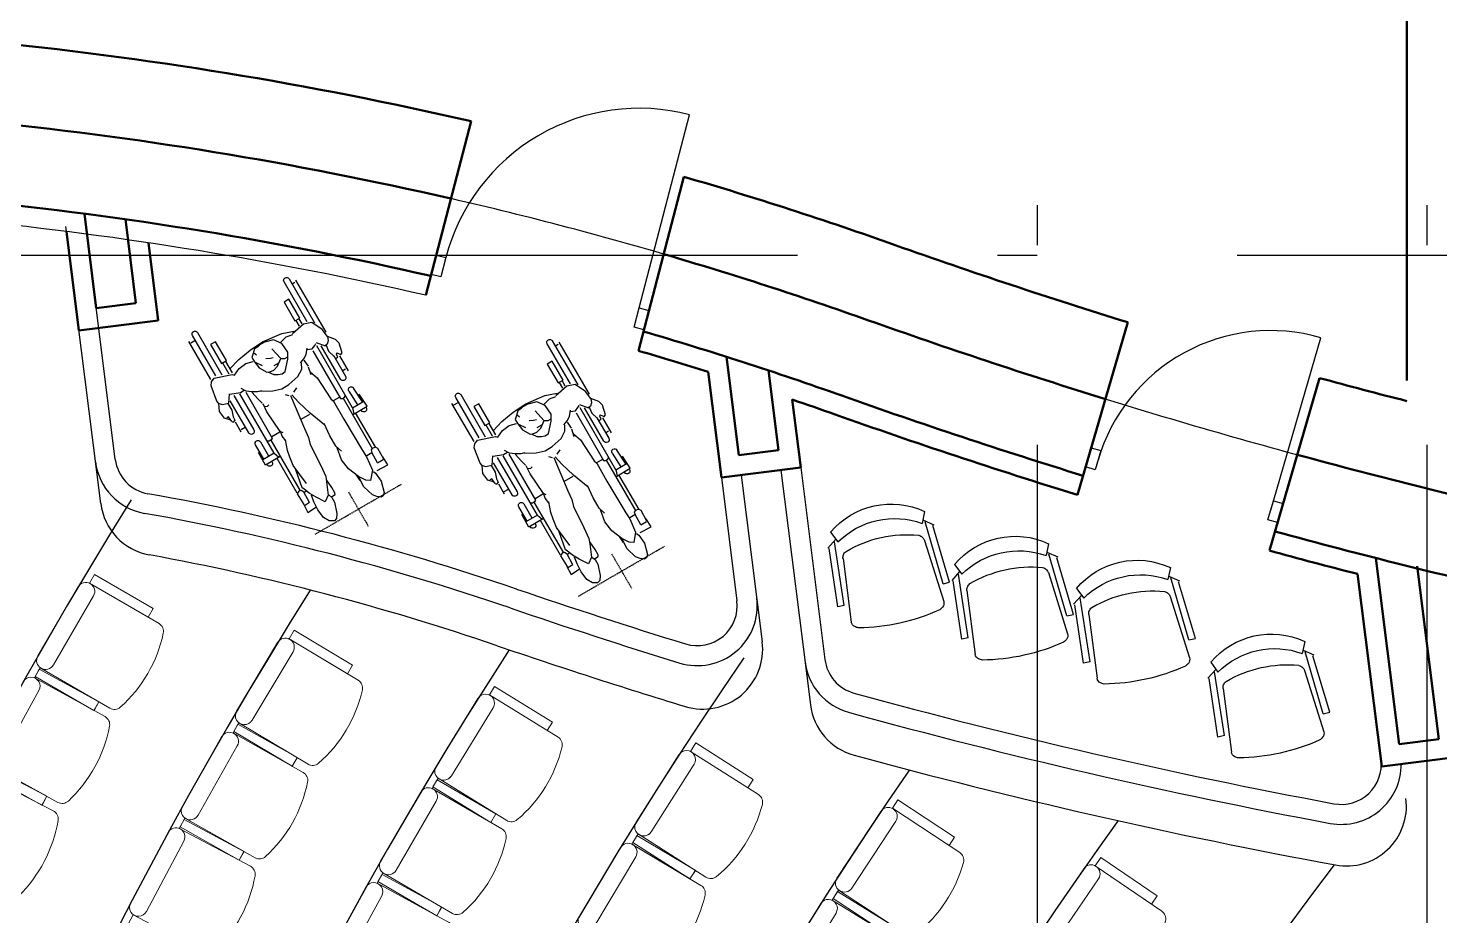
# Model space of a CAD drawing. Header units: millimetres. Extents: x 2558 to 253942, y 1343 to 186042.
# Drawn here: x 170299 to 177366, y 155435 to 159880 of the extents above; entities that cross this region are included whole.
import ezdxf

# ---------------------------------------------------------------- set-up
doc = ezdxf.new("R2010")
doc.units = ezdxf.units.MM
for name, pattern in [('DOGSL_1', [0]), ('HIDDEN2', [4.7625, 3.175, -1.5875]), ('OSY', [6200, 4000, -1000, 200, -1000])]:
    doc.linetypes.add(name, pattern=pattern)
for name, color, linetype in [('axes', 40, 'OSY'), ('DV', 70, 'Continuous'), ('F', 4, 'Continuous'), ('Furniture', 61, 'Continuous'), ('P', 3, 'Continuous'), ('SEATS PARTER 54sm', 9, 'Continuous')]:
    doc.layers.add(name, color=color, linetype=linetype)
doc.layers.add('Kolumns', color=5, linetype='Continuous', lineweight=50)
doc.layers.add('ST', color=5, linetype='Continuous', lineweight=50)

# ---------------------------------------------------------------- blocks, each defined once
blk = doc.blocks.new('90')
at = {"layer": 'DV'}
blk.add_line((50, 0), (50, -900), dxfattribs=at)
for points in [[(50, 50), (50, -50), (0, -50), (0, 50)], [(1000, 50), (1000, -50), (950, -50), (950, 50)]]:
    blk.add_lwpolyline(points, close=True, dxfattribs=at)
blk.add_arc((50, 0), 900, 270, 0, dxfattribs=at)
blk = doc.blocks.new('C430')
at = {"linetype": 'Continuous'}
for p, q in [((-129.4, 230.8), (-129.4, 261.5)), ((174.4, 204), (142.8, 247.8)), ((-129.4, -230.8), (-129.4, -261.5)), ((174.4, -204), (142.8, -247.8))]:
    blk.add_line(p, q, dxfattribs=at)
for p, q in [((-129.4, 261.5), (139.6, 242.4)), ((-129.4, 230.8), (164.5, 211.6)), ((-129.4, -230.8), (164.5, -211.6)), ((-129.4, -261.5), (139.6, -242.4))]:
    blk.add_line(p, q)
at = {"linetype": 'DOGSL_1'}
for p, q in [((82, 190.3), (-210.1, 216)), ((210.9, 219.6), (160.1, 196.8)), ((82, -190.3), (-210.1, -216)), ((210.9, -219.6), (160.1, -196.8))]:
    blk.add_line(p, q, dxfattribs=at)
for centre, radius, start, end in [((-172.9, 158.5), 76.7, 142.32138, 155.77215), ((-212, 188.7), 27.4, 86.02792, 142.32118), ((77.1, 153.9), 36.8, 56.37104, 82.25153), ((80.7, 156.6), 32.5, 24.27527, 58.99464), ((-172.9, -158.5), 76.7, 204.22785, 217.67862), ((77.1, -153.9), 36.8, 277.74847, 303.62896), ((80.7, -156.6), 32.5, 301.00536, 335.72473), ((-212, -188.7), 27.4, 217.67882, 273.97208)]:
    blk.add_arc(centre, radius, start, end, dxfattribs=at)
at = {"linetype": 'Continuous'}
for centre, radius, start, end in [((-150.4, 0), 367.6, 327.63711, 32.36289), ((-415, 0.7), 552.4, 342.00385, 17.8524)]:
    blk.add_arc(centre, radius, start, end, dxfattribs=at)
for centre, radius, start, end in [((-75.9, 0), 361.3, 322.5632, 37.43652), ((684.6, 0), 946.8, 168.42302, 191.57698)]:
    blk.add_arc(centre, radius, start, end)
blk = doc.blocks.new('100')
at = {"layer": 'DV'}
blk.add_line((50, -50), (50, -1050), dxfattribs=at)
for points in [[(50, 50), (50, -50), (0, -50), (0, 50)], [(1100, 50), (1100, -50), (1050, -50), (1050, 50)]]:
    blk.add_lwpolyline(points, close=True, dxfattribs=at)
blk.add_arc((50, -50), 1000, 270, 0, dxfattribs=at)
blk = doc.blocks.new('A$C65634B81')
at = {"color": 0}
for p, q in [((-771.9, 356.7), (-808, 339)), ((-730.4, 350.9), (-771.9, 356.7)), ((-932.6, 313.4), (-1152.9, 313.3)), ((-1141.8, 308.1), (-1141.8, 284)), ((-921.2, 315.9), (-930.1, 295.1)), ((-930.1, 295.1), (-900.4, 207.8)), ((-904.9, 327.8), (-921.2, 315.9)), ((-822.7, 341.7), (-904.9, 327.8)), ((-784.5, 294.3), (-822.9, 268.4)), ((-808, 339), (-822.7, 341.7)), ((-807.3, 337.6), (-795.5, 326.2)), ((-795.5, 326.2), (-784.5, 294.3)), ((-605.6, 282.8), (-791.4, 282.7)), ((-785.5, 299.7), (-746.1, 299.1)), ((-746.1, 299.1), (-714.7, 310.5)), ((-709.7, 332.1), (-730.4, 350.9)), ((-725.6, 330.5), (-725.9, 341.1)), ((-697.5, 327.8), (-725.6, 330.5)), ((-714.7, 310.5), (-695.9, 312)), ((-697.5, 327.8), (-691.8, 323.7)), ((-695.9, 312), (-691.8, 323.7)), ((-628, 313.5), (-685.9, 313.5)), ((-639.5, 308.3), (-639.5, 284.2)), ((-454.2, 283.7), (-537.3, 283.6)), ((-424.3, 290.8), (-496, 290.2)), ((-454.2, 224.4), (-454.2, 290.6)), ((-420.7, 283.7), (-424.6, 283.7)), ((-424.2, 206.3), (-424.3, 290.8)), ((-935.5, 282.6), (-1169, 282.5)), ((-1169, 253.4), (-924, 253.5)), ((-1083.9, 226.3), (-974.7, 226.3)), ((-1083.9, 198.2), (-1083.9, 226.3)), ((-974.7, 226.3), (-974.7, 198.3)), ((-974.7, 220.6), (-911.2, 220.6)), ((-821.3, 267.1), (-802.1, 217.9)), ((-805.7, 253.5), (-605.6, 253.6)), ((-802.1, 217.9), (-802.2, 195.5)), ((-454.2, 224.4), (-797.1, 224.3)), ((-537.3, 255.2), (-456.1, 255.3)), ((-519.4, 215.6), (-524, 224.4)), ((-519.4, 203.1), (-519.4, 215.6)), ((-454, 224.2), (-424.8, 214.5)), ((-222.8, 224.7), (-424.3, 224.6)), ((-423.3, 255.3), (-420.7, 255.3)), ((-226.6, 212.6), (-219.8, 226.4)), ((-224.4, 200.3), (-226.6, 212.6)), ((-219.8, 226.4), (-156.5, 224.3)), ((-158.1, 225), (-112.1, 227.3)), ((-150.7, 195.1), (-150.2, 225.1)), ((-112.1, 227.3), (-115.2, 176.5)), ((-974.7, 198.3), (-1083.9, 198.2)), ((-974, 204.2), (-906.9, 204.3)), ((-948.3, 142.7), (-961.1, 69.5)), ((-930.3, 204.3), (-948.3, 142.7)), ((-909, 162), (-913.4, 121.3)), ((-892.1, 199.2), (-909, 162)), ((-900.4, 207.8), (-892.1, 199.2)), ((-818.5, 204.9), (-795.4, 189.7)), ((-795.4, 189.7), (-777.7, 165.9)), ((-789.9, 194.2), (-524, 194.3)), ((-777.7, 165.9), (-763.6, 141.1)), ((-728.9, 157.5), (-773.9, 167.2)), ((-700.7, 150.9), (-728.9, 157.5)), ((-651.7, 152.3), (-695.9, 148.4)), ((-680.1, 149.1), (-674.2, 134.6)), ((-533.2, 143.4), (-651.7, 152.3)), ((-507.3, 147.7), (-533.3, 142.3)), ((-519.8, 134.7), (-533.2, 143.4)), ((-531.5, 191.8), (-532.2, 146.9)), ((-524, 194.3), (-519.4, 203.1)), ((-518.9, 206.5), (-225, 206.6)), ((-477.9, 143.6), (-507.3, 147.7)), ((-432.1, 159.7), (-482.9, 141.2)), ((-397.7, 166.3), (-432.1, 159.7)), ((-352.4, 172.7), (-397.7, 166.3)), ((-241, 160.4), (-352.4, 172.7)), ((-233, 189.7), (-327.9, 172.1)), ((-224.7, 184.6), (-233, 189.7)), ((-193.1, 172.7), (-224.7, 184.6)), ((-210.9, 194.1), (-224.4, 200.3)), ((-150.7, 195.1), (-210.9, 194.1)), ((-208.7, 180.4), (-207.4, 192.6)), ((-157.9, 153.7), (-193.1, 172.7)), ((-144.1, 174.1), (-178.5, 168.9)), ((-115.8, 125.8), (-157.9, 153.7)), ((-98.5, 178), (-144.1, 174.1)), ((-52.1, 172), (-98.5, 178)), ((-23.1, 155.7), (-52.1, 172)), ((-10.3, 133.3), (-23.1, 155.7)), ((-937.8, 64.1), (-924.1, 80.9)), ((-924.1, 80.9), (-898.3, 79.3)), ((-913.4, 121.3), (-904.5, 84.3)), ((-898.3, 79.3), (-861.6, 74.6)), ((-861.3, 55.1), (-893.8, 77.4)), ((-861.6, 74.6), (-822.9, 51.7)), ((-763.6, 141.1), (-757.7, 121.4)), ((-759.9, 131.2), (-726.9, 73.1)), ((-726.9, 73.1), (-713.2, 28.7)), ((-674.2, 134.6), (-676.8, 125.9)), ((-198.9, 68.9), (-136.8, 95.3)), ((-136.8, 95.3), (-115.8, 125.8)), ((-135.9, 93.1), (-117.7, 85.3)), ((-120.7, 86.6), (-122, 64.7)), ((-117.7, 85.3), (-89.7, 86.1)), ((-89.7, 86.1), (-35.6, 103.5)), ((-35.6, 103.5), (-14.1, 118.7)), ((-14.1, 118.7), (-10.3, 133.3)), ((-961.1, 69.5), (-965.2, -5)), ((-959.9, 14.5), (-955.6, 28.5)), ((-959.1, -13.9), (-959.9, 14.5)), ((-955.6, 28.5), (-955.3, 47.3)), ((-955.3, 47.3), (-937.8, 64.1)), ((-939.2, 60.3), (-924.7, 54)), ((-884.6, 22.6), (-875.5, 1.5)), ((-875.5, 1.5), (-871.5, -12.3)), ((-833.8, 4.4), (-833.6, -22.4)), ((-815.3, 17.3), (-823.2, -9.5)), ((-822.9, 51.7), (-817.2, 39.4)), ((-818.8, 45.4), (-796.5, 28.1)), ((-817.2, 39.4), (-815.3, 17.3)), ((-796.5, 28.1), (-784.7, 9.3)), ((-784.7, 9.3), (-777.7, -9.1)), ((-713.2, 28.7), (-714.1, -11.9)), ((-664.5, 14.3), (-678.1, 27.7)), ((-662.9, 8.2), (-483.9, 31)), ((-613.6, -10.2), (-662.4, 0.6)), ((-533.5, 20.9), (-533.2, -29.1)), ((-483.9, 31), (-434.8, 35.9)), ((-434.8, 35.9), (-401.4, 45.9)), ((-401.4, 45.9), (-283.9, 53.6)), ((-401.4, 45.9), (-399.5, 49.3)), ((-283.9, 53.6), (-223.6, 59.6)), ((-223.6, 59.6), (-198.9, 68.9)), ((-161.3, 60.7), (-207.7, 64.2)), ((-129.6, 61.2), (-161.3, 60.7)), ((-122, 64.7), (-129.6, 61.2)), ((-965.2, -5), (-953.8, -109.5)), ((-946.8, -58.2), (-959.1, -13.9)), ((-909.2, -84.6), (-946.8, -58.2)), ((-847.9, -42.4), (-911.7, -28)), ((-823.2, -9.5), (-847, -41.9)), ((-847, -41.9), (-836.3, -60.2)), ((-836.3, -60.2), (-837.6, -73.4)), ((-779.8, -29.5), (-827.8, -71.4)), ((-777.7, -9.1), (-779.8, -29.5)), ((-714.1, -11.9), (-726.6, -71.5)), ((-680.3, -37.1), (-670, -12.9)), ((-537.1, -32.9), (-613.6, -10.2)), ((-448.6, -65.8), (-537.1, -32.9)), ((-389.3, -60.6), (-456.1, -67.4)), ((-329.1, -60.8), (-389.3, -60.6)), ((-293.4, -71.5), (-329.1, -60.8)), ((-255.9, -50.7), (-318.3, -62.2)), ((-199.2, -58.5), (-255.9, -50.7)), ((-141, -83.2), (-199.2, -58.5)), ((-953.8, -109.5), (-933.1, -168.8)), ((-927.1, -117.5), (-916.4, -79.5)), ((-920.3, -151.9), (-927.1, -117.5)), ((-856.8, -88.2), (-909.2, -84.6)), ((-827.8, -71.4), (-856.8, -88.2)), ((-788, -141.2), (-800.7, -161.9)), ((-779, -116.9), (-788, -141.2)), ((-781.9, -137.8), (-745.3, -141)), ((-749.4, -106.7), (-776.7, -120.8)), ((-726.6, -71.5), (-749.4, -106.7)), ((-742.8, -139.7), (-703.4, -132.2)), ((-716.1, -136.5), (-672, -151)), ((-119.1, -78.9), (-155.5, -77.1)), ((-107.2, -104.6), (-141, -83.2)), ((-83.5, -79.6), (-138.1, -82.3)), ((-133.4, -158.1), (-94.3, -124.5)), ((-94.3, -124.5), (-107.2, -104.6)), ((-27.5, -96.6), (-83.5, -79.6)), ((-8.3, -111.7), (-27.5, -96.6)), ((5.1, -129.3), (-8.3, -111.7)), ((-7.8, -153.4), (4.7, -140.3)), ((4.7, -140.3), (5.1, -129.3)), ((-1083.7, -198.3), (-974.5, -198.2)), ((-1083.7, -226.3), (-1083.7, -198.3)), ((-974.5, -198.2), (-974.5, -226.3)), ((-974.5, -204), (-941, -204)), ((-938.2, -227.5), (-924.4, -155.3)), ((-800.7, -161.9), (-825.6, -183.4)), ((-820.6, -178.6), (-810.3, -202.3)), ((-810.3, -202.3), (-818.1, -221.7)), ((-799.8, -199.8), (-523.8, -199.7)), ((-672, -151), (-547.2, -158.7)), ((-547.2, -158.7), (-530.2, -164)), ((-533.5, -165.3), (-533, -199.8)), ((-530.2, -164), (-426.9, -162.7)), ((-523.8, -199.7), (-519.2, -208.5)), ((-519.2, -208.5), (-519.2, -221)), ((-518.7, -211.9), (-224.8, -211.7)), ((-426.9, -162.7), (-243.2, -164.3)), ((-424.1, -211.6), (-424, -296.1)), ((-243.2, -164.3), (-205.5, -166.2)), ((-228.5, -211.2), (-225.8, -204.1)), ((-225.8, -204.1), (-211.2, -200.6)), ((-211.2, -199.4), (-210.4, -169.9)), ((-152.6, -198.7), (-211.2, -200.6)), ((-205.5, -166.2), (-133.4, -158.1)), ((-152.6, -198.7), (-152.9, -231.5)), ((-125.5, -159.5), (-113.4, -164.7)), ((-117.4, -237), (-119.9, -175.4)), ((-113.4, -164.7), (-64.5, -169.3)), ((-64.5, -169.3), (-7.8, -153.4)), ((-939.5, -249.3), (-1171.9, -249.4)), ((-1171.8, -278.6), (-916.7, -278.4)), ((-1141.3, -295.2), (-1141.3, -279.3)), ((-974.5, -226.3), (-1083.7, -226.3)), ((-973.8, -220.3), (-945.2, -220.3)), ((-925.5, -268.3), (-938.2, -227.5)), ((-869.7, -295.1), (-925.5, -268.3)), ((-828.2, -236.2), (-790.5, -266.9)), ((-818.1, -221.7), (-824.3, -232.4)), ((-454, -229.8), (-811.2, -229.9)), ((-804.9, -293), (-792.8, -278.7)), ((-608.5, -249.1), (-801.2, -249.2)), ((-792.8, -278.7), (-790.5, -266.9)), ((-791.2, -271.8), (-758.9, -267.1)), ((-758.9, -267.1), (-724.8, -278.7)), ((-725.9, -278.4), (-608.5, -278.3)), ((-708.4, -278.6), (-712.2, -293.9)), ((-640.1, -277.6), (-640.1, -296.1)), ((-535.3, -255.4), (-454.2, -259.2)), ((-519.2, -221), (-523.8, -229.8)), ((-454, -229.7), (-454, -294.5)), ((-453.8, -229.5), (-424.6, -219.7)), ((-222.6, -229.8), (-424.1, -229.9)), ((-424.1, -260.6), (-418.8, -260.8)), ((-225.2, -228.9), (-228.8, -212.2)), ((-214.2, -236.2), (-225.2, -228.9)), ((-153.4, -235.4), (-214.2, -236.2)), ((-117.6, -238.1), (-165.7, -237.4)), ((-847, -304.6), (-1149.8, -304.7)), ((-825.7, -299.9), (-869.7, -295.1)), ((-825.7, -299.9), (-804.9, -293)), ((-792, -327.6), (-825.7, -299.9)), ((-767.2, -333.9), (-792, -327.6)), ((-718.4, -322.9), (-767.2, -333.9)), ((-725, -293.6), (-731.6, -299.5)), ((-731.6, -299.5), (-713.3, -312.2)), ((-712.2, -293.9), (-725, -293.6)), ((-713.3, -312.2), (-718.4, -322.9)), ((-624.9, -304.5), (-711.3, -304.5)), ((-454, -287.6), (-536.6, -283.8)), ((-424, -296.1), (-495.6, -292.3)), ((-420.1, -289.2), (-424, -289))]:
    blk.add_line(p, q, dxfattribs=at)
at = {"linetype": 'HIDDEN2'}
for p, q in [((0, 250), (0, -250)), ((-100, 0), (100, 0))]:
    blk.add_line(p, q, dxfattribs=at)
at = {"color": 0}
for centre, radius, start, end in [((-605.6, 268.2), 14.6, 270.02337, 90.02337), ((-537.3, 269.4), 14.2, 90.02337, 270.02337), ((-420.7, 269.5), 14.2, 270.02337, 90.02337), ((-1169, 267.9), 14.6, 90.02337, 270.02337), ((-1171.9, -264), 14.6, 90.02337, 270.02337), ((-608.5, -263.7), 14.6, 270.02337, 90.02337), ((-536, -269.6), 14.2, 87.36048, 267.36048), ((-419.5, -275), 14.2, 267.36048, 87.36048)]:
    blk.add_arc(centre, radius, start, end, dxfattribs=at)

msp = doc.modelspace()

# ---------------------------------------------------------------- linework, layer by layer
at = {"layer": 'axes'}
for p, q in [((175351.4, 182593.4), (175351.4, 109343.4)), ((177301.4, 182593.4), (177301.4, 101893.4)), ((132951.4, 158743.4), (248059.2, 158743.4))]:
    msp.add_line(p, q, dxfattribs=at)
msp.add_lwpolyline([(184501.4, 156693.7, -0.085567), (174506.5, 158416.8, 0.127535), (165054.7, 159248.2, 0.846379), (165054.7, 131238.7, 0.127535), (174506.5, 132070, -0.085567), (184501.4, 133793.1, 0.076091)], format="xyb", dxfattribs=at)
at = {"layer": 'F'}
msp.add_arc((168177.4, 140606.1), 18401.8, 77.08758, 84.30846, dxfattribs=at)
at = {"layer": 'Kolumns'}
for p, q in [((170640.1, 158478.4), (170580.8, 158951.1)), ((170838.6, 158503.4), (170785.9, 158923.1)), ((170838.6, 158503.4), (170640.1, 158478.4)), ((173856.9, 157741.7), (173795.1, 158234.4)), ((174055.4, 157766.6), (174005.2, 158166.1)), ((174055.4, 157766.6), (173856.9, 157741.7)), ((177162.8, 156295.1), (177045.9, 157226.8)), ((177361.3, 156320), (177252.5, 157186.3)), ((177361.3, 156320), (177162.8, 156295.1))]:
    msp.add_line(p, q, dxfattribs=at)
for points in [[(170032.4, 159416.6, -0.031974), (172415.8, 159026.6, -0.031974)], [(170008.4, 159017.1, -0.031611), (172314.7, 158639.4, -0.031611)], [(173480.1, 158748.8, -0.01427), (174506.5, 158416.8, 0.010467), (175692.5, 158023.1)], [(173379.1, 158361.6, -0.014113), (174372.6, 158039.9, 0.010523), (175580.9, 157638.9)], [(176652.8, 157744, 0.010906), (177916.1, 157429.1, 0.010906)], [(176541.1, 157359.8, 0.011017), (177834.4, 157037.5, 0.011017)]]:
    msp.add_lwpolyline(points, format="xyb", dxfattribs=at)
at = {"layer": 'P'}
for p, q in [((170735.2, 157720.8), (170580.8, 158951.1)), ((170662.1, 157500.3), (170488, 158887)), ((174067.8, 157667.3), (174215.4, 156491.5)), ((174167, 157679.8), (174287.7, 156718.8)), ((173770.2, 157630), (173847.6, 157012.8)), ((173869.4, 157642.4), (173974.2, 156807.7))]:
    msp.add_line(p, q, dxfattribs=at)
for centre, radius, start, end in [((170933.7, 157745.7), 300, 187.15445, 259.87661), ((170933.7, 157745.7), 200, 187.15445, 259.87661), ((168701.4, 145243.4), 12500, 71.131, 79.87661), ((190501.4, 145243.4), 23200, 148.05851, 211.26315), ((170959.8, 157537.7), 300, 187.15445, 259.59124), ((168701.4, 145243.4), 12400, 71.131, 79.87661), ((168701.4, 145243.4), 12200, 71.131, 79.59124), ((190501.4, 145243.4), 22200, 147.82141, 212.17859), ((182201.4, 184743.4), 29243.3, 251.131, 252.87457), ((182201.4, 184743.4), 29343.3, 251.131, 252.87457), ((173649.2, 156987.8), 300, 252.87457, 7.15445), ((173649.2, 156987.8), 200, 252.87457, 7.15445), ((190501.4, 145243.4), 21200, 147.07226, 212.92774), ((182201.4, 184743.4), 29543.3, 251.131, 253.05121), ((173676.5, 156770.3), 300, 253.05121, 7.15445), ((190501.4, 145243.4), 20200, 145.35645, 213.6992), ((174486.1, 156743.7), 300, 187.15445, 254.59454), ((174486.1, 156743.7), 200, 187.15445, 254.59454), ((182201.4, 184743.4), 29243.3, 254.59454, 259.42895), ((174513.1, 156528.9), 300, 187.15445, 254.75724), ((182201.4, 184743.4), 29343.3, 254.59454, 259.42895), ((182201.4, 184743.4), 29543.3, 254.75724, 259.55416), ((176873.3, 156193.1), 300, 259.42895, 0.49452), ((176873.3, 156193.1), 200, 259.42895, 7.15445), ((190501.4, 145243.4), 19200, 145.3291, 214.6709), ((176899.4, 155984.8), 300, 259.55416, 7.15445), ((190501.4, 145243.4), 18200, 144.11394, 215.88606), ((190501.4, 145243.4), 17200, 142.59671, 217.40329), ((190501.4, 145243.4), 16200, 140.69485, 219.30515)]:
    msp.add_arc(centre, radius, start, end, dxfattribs=at)
at = {"layer": 'SEATS PARTER 54sm', "linetype": 'Continuous', "lineweight": 0}
for points in [[(170626.2, 157037), (170425.1, 156691.2, -1), (170347.3, 156736.5), (170548.4, 157082.2, -1), (170626.2, 157037, 0.414213), (170609.9, 157098.5), (170605.6, 157101), (170630.7, 157144.2), (170924.6, 156973.3), (170899.5, 156930.1), (170605.6, 157101), (170954.1, 156898.3, -0.324534), (170975.5, 156849.9, -0.1591), (170760.3, 156480.1, -0.324534), (170707.7, 156474.7), (170359.2, 156677.5), (170334.1, 156634.3), (170628, 156463.3), (170653.1, 156506.5)], [(171625.1, 156757.7), (171419.9, 156414.3, -1), (171342.7, 156460.5), (171547.9, 156803.8, -1), (171625.1, 156757.7, 0.414213), (171609.6, 156819.4), (171605.3, 156822), (171630.9, 156864.9), (171922.8, 156690.4), (171897.1, 156647.5), (171605.3, 156822), (171951.4, 156615.1, -0.324534), (171972.2, 156566.5, -0.1591), (171752.6, 156199.2, -0.324534), (171700, 156194.5), (171353.9, 156401.3), (171328.3, 156358.4), (171620.1, 156184), (171645.8, 156226.9)], [(170159.8, 156213), (170352.7, 156563.4, 1), (170273.9, 156606.8), (170081, 156256.4, 1), (170159.8, 156213, -0.414213), (170098.7, 156195.3), (170094.3, 156197.7), (170070.2, 156153.9), (170368.1, 155989.9), (170392.2, 156033.7), (170094.3, 156197.7), (170447.5, 156003.3, 0.324534), (170500, 156009.8, 0.1591), (170706.3, 156384.7, 0.324534), (170683.8, 156432.5), (170330.6, 156627), (170354.7, 156670.8), (170652.6, 156506.8), (170628.5, 156463)], [(172417.6, 156136), (172627.2, 156476.7, 1), (172550.6, 156523.8), (172341, 156183.2, 1), (172417.6, 156136, -0.414213), (172355.7, 156121.3), (172351.4, 156123.9), (172325.2, 156081.3), (172614.8, 155903.1), (172641, 155945.7), (172351.4, 156123.9), (172694.8, 155912.6, 0.324534), (172747.5, 155916.6, 0.1591), (172971.8, 156281.1, 0.324534), (172951.6, 156329.9), (172608.2, 156541.2), (172634.4, 156583.8), (172924, 156405.6), (172897.8, 156363)], [(171149.3, 155938.7), (171346, 156287.1, 1), (171267.6, 156331.3), (171071, 155983, 1), (171149.3, 155938.7, -0.414213), (171088, 155921.7), (171083.7, 155924.1), (171059.1, 155880.6), (171355.2, 155713.4), (171379.8, 155757), (171083.7, 155924.1), (171434.8, 155725.9, 0.324534), (171487.3, 155731.9, 0.1591), (171697.7, 156104.6, 0.324534), (171675.7, 156152.6), (171324.6, 156350.8), (171349.2, 156394.4), (171645.2, 156227.2), (171620.6, 156183.7)], [(173418.5, 155856), (173633, 156193.7, 1), (173557, 156242), (173342.6, 155904.3, 1), (173418.5, 155856, -0.414213), (173356.4, 155842.2), (173352.2, 155844.9), (173325.4, 155802.7), (173612.4, 155620.4), (173639.2, 155662.6), (173352.2, 155844.9), (173692.5, 155628.7, 0.324534), (173745.3, 155632, 0.1591), (173974.7, 155993.2, 0.324534), (173955.2, 156042.3), (173614.9, 156258.5), (173641.7, 156300.7), (173928.7, 156118.4), (173901.9, 156076.2)], [(170090.5, 156083.5), (169906, 155728.7, -1), (169826.1, 155770.2), (170010.7, 156125.1, -1), (170090.5, 156083.5, 0.414213), (170071.4, 156144.2), (170066.9, 156146.5), (170090, 156190.9), (170391.6, 156034), (170368.6, 155989.7), (170066.9, 156146.5), (170424.6, 155960.5, -0.324534), (170448.3, 155913.2, -0.1591), (170250.8, 155533.6, -0.324534), (170198.5, 155525.8), (169840.8, 155711.8), (169817.8, 155667.4), (170119.4, 155510.6), (170142.5, 155554.9)], [(172341.9, 156009.4), (172141.2, 155663.4, -1), (172063.4, 155708.6), (172264.1, 156054.5, -1), (172341.9, 156009.4, 0.414213), (172325.6, 156070.9), (172321.3, 156073.4), (172346.4, 156116.6), (172640.5, 155946), (172615.4, 155902.8), (172321.3, 156073.4), (172670, 155871.1, -0.324534), (172691.4, 155822.8, -0.1591), (172476.7, 155452.6, -0.324534), (172424.1, 155447.2), (172075.4, 155649.6), (172050.3, 155606.3), (172344.4, 155435.7), (172369.5, 155478.9)], [(174642.9, 155908.4), (174423.2, 155574.1, -1), (174348, 155623.6), (174567.7, 155957.8, -1), (174642.9, 155908.4, 0.414213), (174630.1, 155970.7), (174625.9, 155973.4), (174653.3, 156015.2), (174937.4, 155828.4), (174910, 155786.7), (174625.9, 155973.4), (174962.8, 155752, -0.324534), (174981.5, 155702.5, -0.1591), (174746.4, 155344.9, -0.324534), (174693.6, 155342.5), (174356.7, 155564), (174329.2, 155522.2), (174613.3, 155335.4), (174640.8, 155377.2)], [(171078.6, 155809.7), (170890.6, 155456.6, -1), (170811.2, 155498.9), (170999.1, 155852, -1), (171078.6, 155809.7, 0.414213), (171060, 155870.6), (171055.6, 155872.9), (171079.1, 155917.1), (171379.2, 155757.3), (171355.7, 155713.2), (171055.6, 155872.9), (171411.5, 155683.5, -0.324534), (171434.7, 155636, -0.1591), (171233.6, 155258.2, -0.324534), (171181.2, 155250.9), (170825.3, 155440.4), (170801.8, 155396.3), (171102, 155236.5), (171125.5, 155280.6)], [(173341, 155730.1), (173135.8, 155386.8, -1), (173058.5, 155432.9), (173263.7, 155776.3, -1), (173341, 155730.1, 0.414213), (173325.4, 155791.9), (173321.1, 155794.4), (173346.8, 155837.3), (173638.6, 155662.9), (173613, 155620), (173321.1, 155794.4), (173667.2, 155587.6, -0.324534), (173688, 155539, -0.1591), (173468.5, 155171.7, -0.324534), (173415.9, 155167), (173069.8, 155373.8), (173044.1, 155330.9), (173336, 155156.5), (173361.7, 155199.4)], [(175657.7, 155620.2), (175432.2, 155289.8, -1), (175357.9, 155340.6), (175583.4, 155670.9, -1), (175657.7, 155620.2, 0.414213), (175645.9, 155682.7), (175641.8, 155685.5), (175670, 155726.8), (175950.8, 155535.1), (175922.6, 155493.8), (175641.8, 155685.5), (175974.8, 155458.2, -0.324534), (175992.6, 155408.5, -0.1591), (175751.3, 155055, -0.324534), (175698.5, 155053.5), (175365.5, 155280.9), (175337.3, 155239.6), (175618.1, 155047.9), (175646.3, 155089.2)], [(171877.2, 155183.8), (172068.9, 155534.9, 1), (171989.9, 155578), (171798.2, 155226.9, 1), (171877.2, 155183.8, -0.414213), (171816.1, 155165.8), (171811.7, 155168.2), (171787.8, 155124.3), (172086.2, 154961.4), (172110.2, 155005.3), (171811.7, 155168.2), (172165.6, 154975, 0.324534), (172218, 154981.8, 0.1591), (172423.1, 155357.4, 0.324534), (172400.4, 155405.1), (172046.5, 155598.3), (172070.5, 155642.2), (172368.9, 155479.3), (172345, 155435.4)], [(174133.5, 155108.6), (174343.5, 155449, 1), (174266.9, 155496.3), (174056.9, 155155.9, 1), (174133.5, 155108.6, -0.414213), (174071.5, 155094), (174067.3, 155096.6), (174041, 155054.1), (174330.4, 154875.5), (174356.6, 154918.1), (174067.3, 155096.6), (174410.4, 154884.9, 0.324534), (174463.1, 154888.8, 0.1591), (174687.8, 155253, 0.324534), (174667.7, 155301.9), (174324.6, 155513.6), (174350.9, 155556.1), (174640.2, 155377.6), (174613.9, 155335.1)]]:
    msp.add_lwpolyline(points, format="xyb", dxfattribs=at)
at = {"layer": 'ST'}
for p, q in [((177201.4, 166093.4), (177201.4, 158116)), ((172289.5, 158542.6), (172516.8, 159413.8)), ((173353.8, 158264.8), (173581.2, 159136)), ((170553.3, 158366.8), (170491.2, 158861.8)), ((170950.2, 158416.6), (170901.5, 158805.1)), ((170950.2, 158416.6), (170553.3, 158366.8)), ((175553, 157542.9), (175804.1, 158407.2)), ((173770.2, 157630), (173703.8, 158158.4)), ((176513.2, 157263.8), (176764.4, 158128.2)), ((174167, 157679.8), (174124.3, 158020.5)), ((174167, 157679.8), (173770.2, 157630)), ((177076, 156183.4), (176955.1, 157146.8)), ((177472.9, 156233.3), (177076, 156183.4))]:
    msp.add_line(p, q, dxfattribs=at)
msp.add_lwpolyline([(176513.2, 157263.8, 0.003766), (176955.1, 157146.8, 0.003766)], format="xyb", dxfattribs=at)
for centre, radius, start, end in [((168177.4, 140606), 19301.9, 77.00774, 84.41306), ((168177.4, 140606), 19301.9, 70.43717, 73.74205), ((184501.4, 186543.4), 29449.7, 250.43714, 252.82295), ((168177.4, 140606.1), 18401.8, 72.52313, 73.66211), ((184501.4, 186543.4), 29449.7, 254.76859, 255.6479), ((168177.4, 140606.1), 18401.8, 70.43709, 71.1453), ((184501.4, 186543.4), 30349.7, 250.43714, 252.8518)]:
    msp.add_arc(centre, radius, start, end, dxfattribs=at)

# ---------------------------------------------------------------- block references
at = {"layer": 'DV'}
for name, p, rotation in [('100', (173393.8, 158417.9), 165.3748598666468), ('90', (176567.9, 157451.9), 163.7957697369233)]:
    msp.add_blockref(name, p, dxfattribs=dict(at, rotation=rotation))
at = {"layer": 'Furniture', "linetype": 'Continuous', "lineweight": 0, "xscale": -1.096913903037918, "yscale": 1.096913903485984, "zscale": 1.096913902858285, "rotation": 282.4633676952453}
for p in [(174601.7, 157182.2), (175222.1, 157020.6), (175832.1, 156900.8), (176504.6, 156530.8)]:
    msp.add_blockref('C430', p, dxfattribs=at)
at = {"layer": 'SEATS PARTER 54sm', "xscale": -1}
for p, rotation in [((171952.3, 157471.6), 120.1291562802113), ((173270.4, 157161.1), 120.1291562802136)]:
    msp.add_blockref('A$C65634B81', p, dxfattribs=dict(at, rotation=rotation))

doc.saveas('drawing.dxf')
